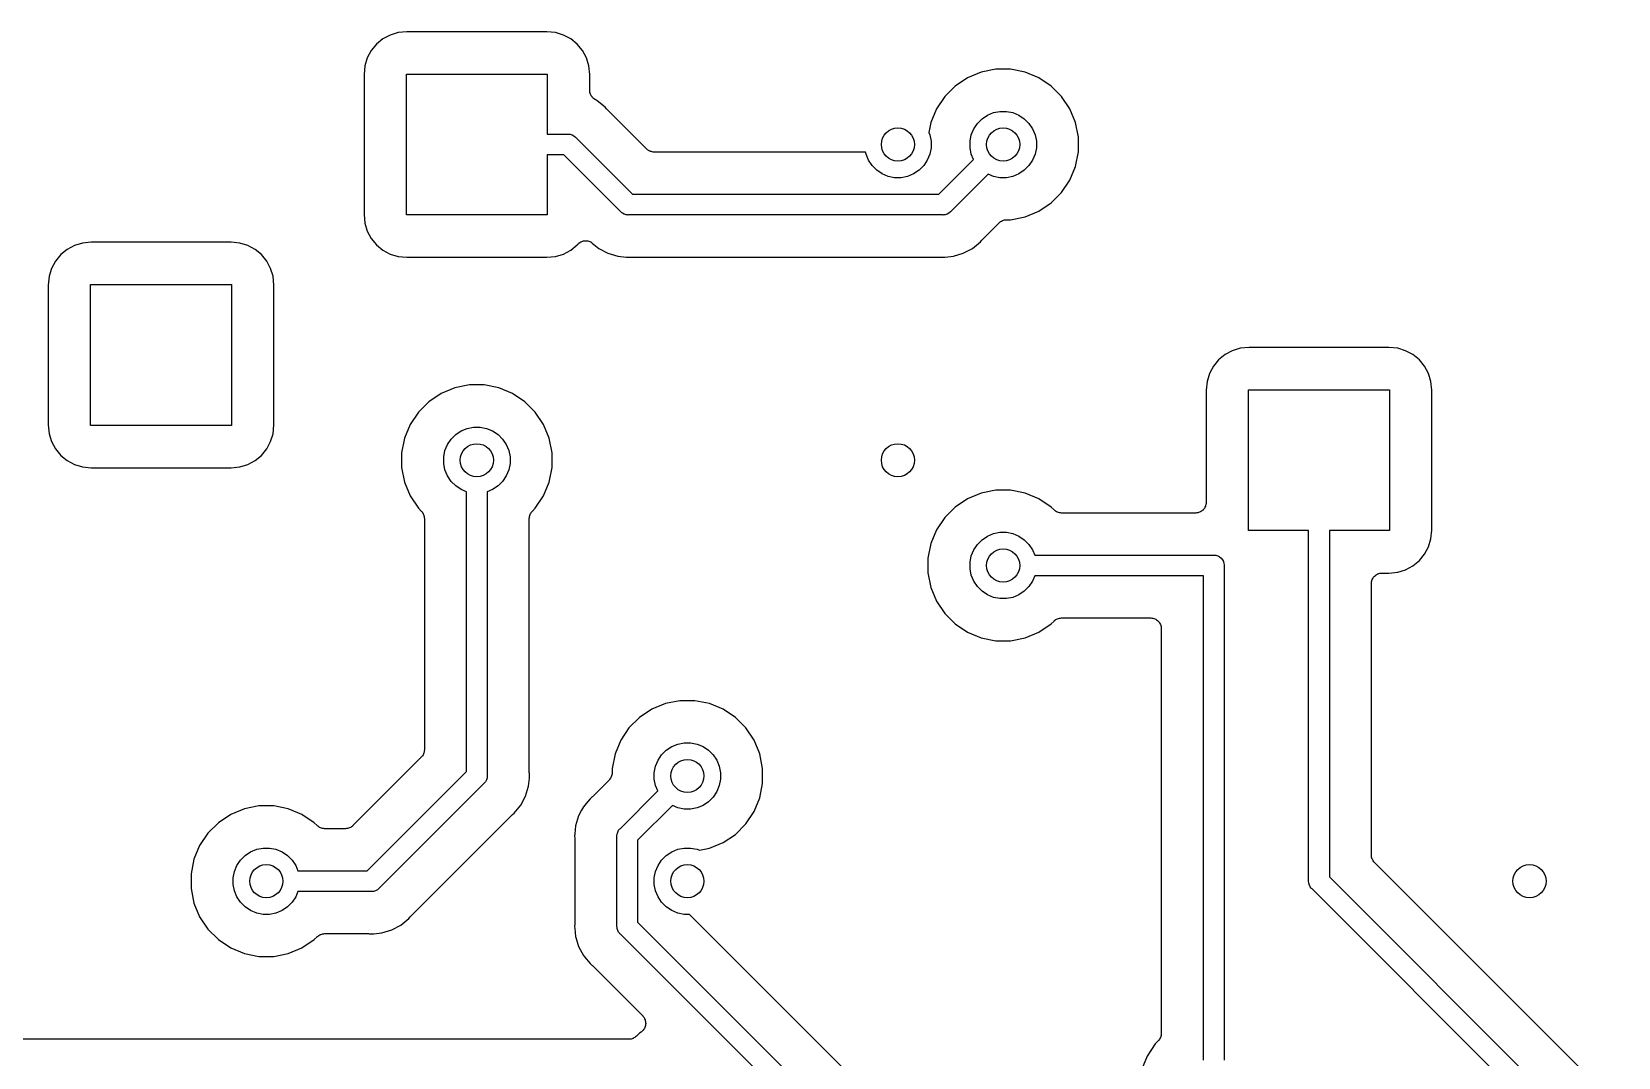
# Model space of a CAD drawing. Extents: x 4.65 to 8.55, y -5.31 to -3.29.
# Drawn here: x 5.039 to 5.792, y -4.134 to -3.646 of the extents above; entities that cross this region are included whole.
import ezdxf

# ---------------------------------------------------------------- set-up
doc = ezdxf.new("R2010")
doc.units = 0
doc.header["$MEASUREMENT"] = 0
doc.layers.add('BLACK', color=7, linetype='CONTINUOUS')

msp = doc.modelspace()

# ---------------------------------------------------------------- linework, layer by layer
at = {"layer": 'BLACK', "linetype": 'CONTINUOUS'}
for p, q in [((5.21261, -3.64682), (5.20884, -3.64797)), ((5.21678, -3.64641), (5.21261, -3.64682)), ((5.28322, -3.64641), (5.21678, -3.64641)), ((5.28739, -3.64682), (5.28322, -3.64641)), ((5.29116, -3.64797), (5.28739, -3.64682)), ((5.20232, -3.65232), (5.19983, -3.65537)), ((5.20537, -3.64983), (5.20232, -3.65232)), ((5.20884, -3.64797), (5.20537, -3.64983)), ((5.29463, -3.64983), (5.29116, -3.64797)), ((5.29768, -3.65232), (5.29463, -3.64983)), ((5.30017, -3.65537), (5.29768, -3.65232)), ((5.19797, -3.65884), (5.19682, -3.66261)), ((5.19983, -3.65537), (5.19797, -3.65884)), ((5.30203, -3.65884), (5.30017, -3.65537)), ((5.30318, -3.66261), (5.30203, -3.65884)), ((5.19682, -3.66261), (5.19641, -3.66678)), ((5.19641, -3.66678), (5.19641, -3.73322)), ((5.21654, -3.73346), (5.21654, -3.66654)), ((5.21654, -3.66654), (5.28346, -3.66654)), ((5.28346, -3.66654), (5.28346, -3.69508)), ((5.30359, -3.66678), (5.30318, -3.66261)), ((5.30359, -3.67424), (5.30359, -3.66678)), ((5.48307, -3.66832), (5.47721, -3.67223)), ((5.48957, -3.66563), (5.48307, -3.66832)), ((5.49648, -3.66425), (5.48957, -3.66563)), ((5.50352, -3.66425), (5.49648, -3.66425)), ((5.51043, -3.66563), (5.50352, -3.66425)), ((5.51693, -3.66832), (5.51043, -3.66563)), ((5.52279, -3.67223), (5.51693, -3.66832)), ((5.30361, -3.67446), (5.30359, -3.67424)), ((5.30361, -3.67468), (5.30361, -3.67446)), ((5.30365, -3.67494), (5.30361, -3.67468)), ((5.30368, -3.67521), (5.30365, -3.67494)), ((5.30374, -3.67542), (5.30368, -3.67521)), ((5.30379, -3.67564), (5.30374, -3.67542)), ((5.30389, -3.67589), (5.30379, -3.67564)), ((5.30396, -3.67614), (5.30389, -3.67589)), ((5.30407, -3.67634), (5.30396, -3.67614)), ((5.30415, -3.67655), (5.30407, -3.67634)), ((5.3043, -3.67677), (5.30415, -3.67655)), ((5.30442, -3.67701), (5.3043, -3.67677)), ((5.30456, -3.67718), (5.30442, -3.67701)), ((5.30468, -3.67736), (5.30456, -3.67718)), ((5.30487, -3.67755), (5.30468, -3.67736)), ((5.47223, -3.67721), (5.46832, -3.68307)), ((5.47721, -3.67223), (5.47223, -3.67721)), ((5.52777, -3.67721), (5.52279, -3.67223)), ((5.53168, -3.68307), (5.52777, -3.67721)), ((5.30504, -3.67776), (5.30487, -3.67755)), ((5.30521, -3.6779), (5.30504, -3.67776)), ((5.30536, -3.67806), (5.30521, -3.6779)), ((5.30558, -3.67821), (5.30536, -3.67806)), ((5.30579, -3.67838), (5.30558, -3.67821)), ((5.30598, -3.67849), (5.30579, -3.67838)), ((5.30617, -3.67862), (5.30598, -3.67849)), ((5.30623, -3.67865), (5.30617, -3.67862)), ((5.30722, -3.67918), (5.30623, -3.67865)), ((5.31101, -3.68229), (5.30722, -3.67918)), ((5.31164, -3.68305), (5.31101, -3.68229)), ((5.31179, -3.6832), (5.31164, -3.68305)), ((5.31192, -3.68337), (5.31179, -3.6832)), ((5.31197, -3.68342), (5.31192, -3.68337)), ((5.33071, -3.70216), (5.31197, -3.68342)), ((5.46832, -3.68307), (5.46563, -3.68957)), ((5.49254, -3.68604), (5.49541, -3.68486)), ((5.49541, -3.68486), (5.49845, -3.68425)), ((5.49845, -3.68425), (5.50155, -3.68425)), ((5.50155, -3.68425), (5.50459, -3.68486)), ((5.50459, -3.68486), (5.50746, -3.68604)), ((5.53437, -3.68957), (5.53168, -3.68307)), ((5.46563, -3.68957), (5.46469, -3.6943)), ((5.48486, -3.69541), (5.48604, -3.69254)), ((5.48604, -3.69254), (5.48777, -3.68996)), ((5.48777, -3.68996), (5.48996, -3.68777)), ((5.48996, -3.68777), (5.49254, -3.68604)), ((5.50746, -3.68604), (5.51004, -3.68777)), ((5.51004, -3.68777), (5.51223, -3.68996)), ((5.51223, -3.68996), (5.51396, -3.69254)), ((5.51396, -3.69254), (5.51514, -3.69541)), ((5.53575, -3.69648), (5.53437, -3.68957)), ((5.28346, -3.69508), (5.29307, -3.69508)), ((5.29307, -3.69508), (5.29331, -3.69505)), ((5.29331, -3.69505), (5.29355, -3.69508)), ((5.29355, -3.69508), (5.29355, -3.69508)), ((5.29355, -3.69508), (5.29427, -3.69515)), ((5.29427, -3.69515), (5.2952, -3.69543)), ((5.2952, -3.69543), (5.29605, -3.69589)), ((5.29605, -3.69589), (5.2968, -3.6965)), ((5.2968, -3.6965), (5.29696, -3.69669)), ((5.29696, -3.69669), (5.32389, -3.72362)), ((5.46469, -3.6943), (5.46514, -3.69541)), ((5.46514, -3.69541), (5.46575, -3.69845)), ((5.46575, -3.69845), (5.46575, -3.70155)), ((5.48425, -3.69845), (5.48486, -3.69541)), ((5.48425, -3.70155), (5.48425, -3.69845)), ((5.51514, -3.69541), (5.51575, -3.69845)), ((5.51575, -3.69845), (5.51575, -3.70155)), ((5.53575, -3.70352), (5.53575, -3.69648)), ((5.29127, -3.70492), (5.28346, -3.70492)), ((5.28346, -3.70492), (5.28346, -3.73346)), ((5.3182, -3.73185), (5.29127, -3.70492)), ((5.33107, -3.70245), (5.33071, -3.70216)), ((5.33142, -3.70275), (5.33107, -3.70245)), ((5.33144, -3.70276), (5.33142, -3.70275)), ((5.33146, -3.70278), (5.33144, -3.70276)), ((5.33187, -3.703), (5.33146, -3.70278)), ((5.33227, -3.70322), (5.33187, -3.703)), ((5.3323, -3.70323), (5.33227, -3.70322)), ((5.33232, -3.70324), (5.3323, -3.70323)), ((5.33276, -3.70337), (5.33232, -3.70324)), ((5.3332, -3.70351), (5.33276, -3.70337)), ((5.33323, -3.70352), (5.3332, -3.70351)), ((5.33326, -3.70352), (5.33323, -3.70352)), ((5.33371, -3.70357), (5.33326, -3.70352)), ((5.33417, -3.70362), (5.33371, -3.70357)), ((5.33423, -3.70362), (5.33417, -3.70362)), ((5.33424, -3.70362), (5.33423, -3.70362)), ((5.33423, -3.70362), (5.33423, -3.70362)), ((5.33423, -3.70362), (5.33423, -3.70362)), ((5.43466, -3.70362), (5.33424, -3.70362)), ((5.43486, -3.70459), (5.43466, -3.70362)), ((5.43604, -3.70746), (5.43486, -3.70459)), ((5.43777, -3.71004), (5.43604, -3.70746)), ((5.46396, -3.70746), (5.46223, -3.71004)), ((5.46514, -3.70459), (5.46396, -3.70746)), ((5.46575, -3.70155), (5.46514, -3.70459)), ((5.46942, -3.72362), (5.48591, -3.70713)), ((5.48486, -3.70459), (5.48425, -3.70155)), ((5.48591, -3.70713), (5.48486, -3.70459)), ((5.51396, -3.70746), (5.51223, -3.71004)), ((5.51514, -3.70459), (5.51396, -3.70746)), ((5.51575, -3.70155), (5.51514, -3.70459)), ((5.53437, -3.71043), (5.53575, -3.70352)), ((5.43996, -3.71223), (5.43777, -3.71004)), ((5.44254, -3.71396), (5.43996, -3.71223)), ((5.44541, -3.71514), (5.44254, -3.71396)), ((5.44845, -3.71575), (5.44541, -3.71514)), ((5.45459, -3.71514), (5.45155, -3.71575)), ((5.45746, -3.71396), (5.45459, -3.71514)), ((5.46004, -3.71223), (5.45746, -3.71396)), ((5.46223, -3.71004), (5.46004, -3.71223)), ((5.49287, -3.71409), (5.47511, -3.73185)), ((5.49541, -3.71514), (5.49287, -3.71409)), ((5.49845, -3.71575), (5.49541, -3.71514)), ((5.50459, -3.71514), (5.50155, -3.71575)), ((5.50746, -3.71396), (5.50459, -3.71514)), ((5.51004, -3.71223), (5.50746, -3.71396)), ((5.51223, -3.71004), (5.51004, -3.71223)), ((5.53168, -3.71693), (5.53437, -3.71043)), ((5.45155, -3.71575), (5.44845, -3.71575)), ((5.50155, -3.71575), (5.49845, -3.71575)), ((5.52777, -3.72279), (5.53168, -3.71693)), ((5.32389, -3.72362), (5.46942, -3.72362)), ((5.51693, -3.73168), (5.52279, -3.72777)), ((5.52279, -3.72777), (5.52777, -3.72279)), ((5.19641, -3.73322), (5.19682, -3.73739)), ((5.19682, -3.73739), (5.19797, -3.74116)), ((5.28346, -3.73346), (5.21654, -3.73346)), ((5.31835, -3.73204), (5.3182, -3.73185)), ((5.31854, -3.73219), (5.31835, -3.73204)), ((5.31881, -3.73241), (5.31854, -3.73219)), ((5.31854, -3.73219), (5.31854, -3.73219)), ((5.3191, -3.73265), (5.31881, -3.73241)), ((5.31996, -3.73311), (5.3191, -3.73265)), ((5.32089, -3.73339), (5.31996, -3.73311)), ((5.32161, -3.73346), (5.32089, -3.73339)), ((5.32185, -3.73349), (5.32161, -3.73346)), ((5.32161, -3.73346), (5.32161, -3.73346)), ((5.32209, -3.73346), (5.32185, -3.73349)), ((5.47122, -3.73346), (5.32209, -3.73346)), ((5.47146, -3.73349), (5.47122, -3.73346)), ((5.4717, -3.73346), (5.47146, -3.73349)), ((5.47242, -3.73339), (5.4717, -3.73346)), ((5.4717, -3.73346), (5.4717, -3.73346)), ((5.47335, -3.73311), (5.47242, -3.73339)), ((5.4742, -3.73265), (5.47335, -3.73311)), ((5.47495, -3.73204), (5.4742, -3.73265)), ((5.47511, -3.73185), (5.47495, -3.73204)), ((5.49012, -3.74513), (5.49803, -3.73721)), ((5.49803, -3.73721), (5.49804, -3.7372)), ((5.49804, -3.7372), (5.49808, -3.73716)), ((5.49804, -3.7372), (5.49804, -3.7372)), ((5.49804, -3.7372), (5.49804, -3.7372)), ((5.49808, -3.73716), (5.49844, -3.73687)), ((5.49844, -3.73687), (5.4988, -3.73658)), ((5.4988, -3.73658), (5.49882, -3.73657)), ((5.49882, -3.73657), (5.49884, -3.73655)), ((5.49884, -3.73655), (5.49926, -3.73634)), ((5.49926, -3.73634), (5.49966, -3.73613)), ((5.49966, -3.73613), (5.49969, -3.73612)), ((5.49969, -3.73612), (5.49971, -3.73611)), ((5.49971, -3.73611), (5.50015, -3.73598)), ((5.50015, -3.73598), (5.5006, -3.73584)), ((5.5006, -3.73584), (5.50062, -3.73584)), ((5.50062, -3.73584), (5.50065, -3.73583)), ((5.50065, -3.73583), (5.50111, -3.73579)), ((5.50111, -3.73579), (5.50157, -3.73575)), ((5.50157, -3.73575), (5.50352, -3.73575)), ((5.50352, -3.73575), (5.51043, -3.73437)), ((5.51043, -3.73437), (5.51693, -3.73168)), ((5.19797, -3.74116), (5.19983, -3.74463)), ((5.19983, -3.74463), (5.20232, -3.74768)), ((5.48983, -3.74544), (5.48998, -3.74529)), ((5.48998, -3.74529), (5.49012, -3.74513)), ((5.05232, -3.75232), (5.04983, -3.75537)), ((5.05537, -3.74983), (5.05232, -3.75232)), ((5.05884, -3.74797), (5.05537, -3.74983)), ((5.06261, -3.74682), (5.05884, -3.74797)), ((5.06678, -3.74641), (5.06261, -3.74682)), ((5.13322, -3.74641), (5.06678, -3.74641)), ((5.13739, -3.74682), (5.13322, -3.74641)), ((5.14116, -3.74797), (5.13739, -3.74682)), ((5.14463, -3.74983), (5.14116, -3.74797)), ((5.14768, -3.75232), (5.14463, -3.74983)), ((5.15017, -3.75537), (5.14768, -3.75232)), ((5.20232, -3.74768), (5.20537, -3.75017)), ((5.20537, -3.75017), (5.20884, -3.75203)), ((5.20884, -3.75203), (5.21261, -3.75318)), ((5.28739, -3.75318), (5.29116, -3.75203)), ((5.29116, -3.75203), (5.29463, -3.75017)), ((5.29463, -3.75017), (5.29768, -3.74768)), ((5.29768, -3.74768), (5.2978, -3.74752)), ((5.2978, -3.74752), (5.29783, -3.74749)), ((5.29783, -3.74749), (5.29785, -3.74746)), ((5.29783, -3.74749), (5.29783, -3.74749)), ((5.29783, -3.74749), (5.29783, -3.74749)), ((5.29785, -3.74746), (5.29819, -3.74714)), ((5.29819, -3.74714), (5.29852, -3.7468)), ((5.29852, -3.7468), (5.29854, -3.74679)), ((5.29854, -3.74679), (5.29855, -3.74678)), ((5.29855, -3.74678), (5.29894, -3.74653)), ((5.29894, -3.74653), (5.29934, -3.74627)), ((5.29934, -3.74627), (5.29935, -3.74626)), ((5.29935, -3.74626), (5.29937, -3.74625)), ((5.29937, -3.74625), (5.2998, -3.74608)), ((5.2998, -3.74608), (5.30024, -3.7459)), ((5.30024, -3.7459), (5.30026, -3.74589)), ((5.30026, -3.74589), (5.30027, -3.74589)), ((5.30027, -3.74589), (5.30073, -3.7458)), ((5.30073, -3.7458), (5.3012, -3.74571)), ((5.3012, -3.74571), (5.30121, -3.74571)), ((5.30121, -3.74571), (5.30123, -3.74571)), ((5.30123, -3.74571), (5.3017, -3.74571)), ((5.3017, -3.74571), (5.30217, -3.74571)), ((5.30217, -3.74571), (5.30219, -3.74572)), ((5.30219, -3.74572), (5.30221, -3.74572)), ((5.30221, -3.74572), (5.30266, -3.74581)), ((5.30266, -3.74581), (5.30313, -3.74591)), ((5.30313, -3.74591), (5.30315, -3.74591)), ((5.30315, -3.74591), (5.30316, -3.74592)), ((5.30316, -3.74592), (5.30359, -3.7461)), ((5.30359, -3.7461), (5.30403, -3.74628)), ((5.30403, -3.74628), (5.30405, -3.74629)), ((5.30405, -3.74629), (5.30406, -3.7463)), ((5.30406, -3.7463), (5.30445, -3.74656)), ((5.30445, -3.74656), (5.30484, -3.74682)), ((5.30484, -3.74682), (5.30794, -3.74936)), ((5.30794, -3.74936), (5.31227, -3.75168)), ((5.31227, -3.75168), (5.31697, -3.7531)), ((5.47634, -3.7531), (5.48104, -3.75168)), ((5.48104, -3.75168), (5.48537, -3.74936)), ((5.48537, -3.74936), (5.48916, -3.74625)), ((5.48916, -3.74625), (5.48979, -3.74549)), ((5.48979, -3.74549), (5.48983, -3.74544)), ((5.04797, -3.75884), (5.04682, -3.76261)), ((5.04983, -3.75537), (5.04797, -3.75884)), ((5.15203, -3.75884), (5.15017, -3.75537)), ((5.15318, -3.76261), (5.15203, -3.75884)), ((5.21261, -3.75318), (5.21678, -3.75359)), ((5.21678, -3.75359), (5.28322, -3.75359)), ((5.28322, -3.75359), (5.28739, -3.75318)), ((5.31697, -3.7531), (5.32087, -3.75349)), ((5.32087, -3.75349), (5.32087, -3.75349)), ((5.32087, -3.75349), (5.32185, -3.75359)), ((5.32185, -3.75359), (5.32283, -3.75349)), ((5.32283, -3.75349), (5.3229, -3.75348)), ((5.3229, -3.75348), (5.32311, -3.75349)), ((5.32311, -3.75349), (5.32332, -3.75346)), ((5.32332, -3.75346), (5.46999, -3.75346)), ((5.46999, -3.75346), (5.47006, -3.75347)), ((5.47006, -3.75347), (5.47027, -3.75349)), ((5.47027, -3.75349), (5.47048, -3.75349)), ((5.47048, -3.75349), (5.47146, -3.75359)), ((5.47146, -3.75359), (5.47244, -3.75349)), ((5.47244, -3.75349), (5.47634, -3.7531)), ((5.47244, -3.75349), (5.47244, -3.75349)), ((5.04682, -3.76261), (5.04641, -3.76678)), ((5.04641, -3.76678), (5.04641, -3.83322)), ((5.06654, -3.83346), (5.06654, -3.76654)), ((5.06654, -3.76654), (5.13346, -3.76654)), ((5.13346, -3.76654), (5.13346, -3.83346)), ((5.15359, -3.76678), (5.15318, -3.76261)), ((5.15359, -3.83322), (5.15359, -3.76678)), ((5.60884, -3.79797), (5.60537, -3.79983)), ((5.61261, -3.79682), (5.60884, -3.79797)), ((5.61678, -3.79641), (5.61261, -3.79682)), ((5.68322, -3.79641), (5.61678, -3.79641)), ((5.68739, -3.79682), (5.68322, -3.79641)), ((5.69116, -3.79797), (5.68739, -3.79682)), ((5.69463, -3.79983), (5.69116, -3.79797)), ((5.59983, -3.80537), (5.59797, -3.80884)), ((5.60232, -3.80232), (5.59983, -3.80537)), ((5.60537, -3.79983), (5.60232, -3.80232)), ((5.69768, -3.80232), (5.69463, -3.79983)), ((5.70017, -3.80537), (5.69768, -3.80232)), ((5.70203, -3.80884), (5.70017, -3.80537)), ((5.59682, -3.81261), (5.59641, -3.81678)), ((5.59797, -3.80884), (5.59682, -3.81261)), ((5.70318, -3.81261), (5.70203, -3.80884)), ((5.70359, -3.81678), (5.70318, -3.81261)), ((5.23307, -3.81832), (5.22721, -3.82223)), ((5.23957, -3.81563), (5.23307, -3.81832)), ((5.24648, -3.81425), (5.23957, -3.81563)), ((5.25352, -3.81425), (5.24648, -3.81425)), ((5.26043, -3.81563), (5.25352, -3.81425)), ((5.26693, -3.81832), (5.26043, -3.81563)), ((5.27279, -3.82223), (5.26693, -3.81832)), ((5.59641, -3.81678), (5.59641, -3.87008)), ((5.61654, -3.88346), (5.61654, -3.81654)), ((5.61654, -3.81654), (5.68346, -3.81654)), ((5.68346, -3.81654), (5.68346, -3.88346)), ((5.70359, -3.88322), (5.70359, -3.81678)), ((5.22223, -3.82721), (5.21832, -3.83307)), ((5.22721, -3.82223), (5.22223, -3.82721)), ((5.27777, -3.82721), (5.27279, -3.82223)), ((5.28168, -3.83307), (5.27777, -3.82721)), ((5.04641, -3.83322), (5.04682, -3.83739)), ((5.13346, -3.83346), (5.06654, -3.83346)), ((5.15318, -3.83739), (5.15359, -3.83322)), ((5.21832, -3.83307), (5.21563, -3.83957)), ((5.24254, -3.83604), (5.24541, -3.83486)), ((5.24541, -3.83486), (5.24845, -3.83425)), ((5.24845, -3.83425), (5.25155, -3.83425)), ((5.25155, -3.83425), (5.25459, -3.83486)), ((5.25459, -3.83486), (5.25746, -3.83604)), ((5.28437, -3.83957), (5.28168, -3.83307)), ((5.04682, -3.83739), (5.04797, -3.84116)), ((5.04797, -3.84116), (5.04983, -3.84463)), ((5.15017, -3.84463), (5.15203, -3.84116)), ((5.15203, -3.84116), (5.15318, -3.83739)), ((5.21563, -3.83957), (5.21425, -3.84648)), ((5.23486, -3.84541), (5.23604, -3.84254)), ((5.23604, -3.84254), (5.23777, -3.83996)), ((5.23777, -3.83996), (5.23996, -3.83777)), ((5.23996, -3.83777), (5.24254, -3.83604)), ((5.25746, -3.83604), (5.26004, -3.83777)), ((5.26004, -3.83777), (5.26223, -3.83996)), ((5.26223, -3.83996), (5.26396, -3.84254)), ((5.26396, -3.84254), (5.26514, -3.84541)), ((5.28575, -3.84648), (5.28437, -3.83957)), ((5.04983, -3.84463), (5.05232, -3.84768)), ((5.05232, -3.84768), (5.05537, -3.85017)), ((5.05537, -3.85017), (5.05884, -3.85203)), ((5.14116, -3.85203), (5.14463, -3.85017)), ((5.14463, -3.85017), (5.14768, -3.84768)), ((5.14768, -3.84768), (5.15017, -3.84463)), ((5.21425, -3.84648), (5.21425, -3.85352)), ((5.23425, -3.84845), (5.23486, -3.84541)), ((5.23425, -3.85155), (5.23425, -3.84845)), ((5.26514, -3.84541), (5.26575, -3.84845)), ((5.26575, -3.84845), (5.26575, -3.85155)), ((5.28575, -3.85352), (5.28575, -3.84648)), ((5.05884, -3.85203), (5.06261, -3.85318)), ((5.06261, -3.85318), (5.06678, -3.85359)), ((5.06678, -3.85359), (5.13322, -3.85359)), ((5.13322, -3.85359), (5.13739, -3.85318)), ((5.13739, -3.85318), (5.14116, -3.85203)), ((5.21425, -3.85352), (5.21563, -3.86043)), ((5.23486, -3.85459), (5.23425, -3.85155)), ((5.23604, -3.85746), (5.23486, -3.85459)), ((5.23777, -3.86004), (5.23604, -3.85746)), ((5.26396, -3.85746), (5.26223, -3.86004)), ((5.26514, -3.85459), (5.26396, -3.85746)), ((5.26575, -3.85155), (5.26514, -3.85459)), ((5.28437, -3.86043), (5.28575, -3.85352)), ((5.21563, -3.86043), (5.21832, -3.86693)), ((5.23996, -3.86223), (5.23777, -3.86004)), ((5.24254, -3.86396), (5.23996, -3.86223)), ((5.24508, -3.86501), (5.24254, -3.86396)), ((5.24508, -3.99796), (5.24508, -3.86501)), ((5.25746, -3.86396), (5.25492, -3.86501)), ((5.25492, -3.86501), (5.25492, -3.99976)), ((5.26004, -3.86223), (5.25746, -3.86396)), ((5.26223, -3.86004), (5.26004, -3.86223)), ((5.28168, -3.86693), (5.28437, -3.86043)), ((5.48957, -3.86563), (5.48307, -3.86832)), ((5.49648, -3.86425), (5.48957, -3.86563)), ((5.50352, -3.86425), (5.49648, -3.86425)), ((5.51043, -3.86563), (5.50352, -3.86425)), ((5.51693, -3.86832), (5.51043, -3.86563)), ((5.21832, -3.86693), (5.22223, -3.87279)), ((5.22223, -3.87279), (5.22361, -3.87417)), ((5.27639, -3.87417), (5.27777, -3.87279)), ((5.27777, -3.87279), (5.28168, -3.86693)), ((5.47721, -3.87223), (5.47223, -3.87721)), ((5.48307, -3.86832), (5.47721, -3.87223)), ((5.52279, -3.87223), (5.51693, -3.86832)), ((5.52417, -3.87361), (5.52279, -3.87223)), ((5.59524, -3.87326), (5.59494, -3.87363)), ((5.59554, -3.8729), (5.59524, -3.87326)), ((5.59555, -3.87289), (5.59554, -3.8729)), ((5.59556, -3.87287), (5.59555, -3.87289)), ((5.59578, -3.87246), (5.59556, -3.87287)), ((5.59601, -3.87205), (5.59578, -3.87246)), ((5.59602, -3.87203), (5.59601, -3.87205)), ((5.59616, -3.87157), (5.59602, -3.87202)), ((5.59602, -3.87202), (5.59602, -3.87203)), ((5.59631, -3.87112), (5.59616, -3.87157)), ((5.59636, -3.87062), (5.59631, -3.87108)), ((5.59631, -3.87108), (5.59631, -3.8711)), ((5.59631, -3.8711), (5.59631, -3.87112)), ((5.59641, -3.87015), (5.59636, -3.87062)), ((5.59641, -3.87008), (5.59641, -3.87011)), ((5.59641, -3.87011), (5.59641, -3.87011)), ((5.59641, -3.87011), (5.59641, -3.87011)), ((5.59641, -3.87011), (5.59641, -3.87015)), ((5.22361, -3.87417), (5.22363, -3.87418)), ((5.22363, -3.87418), (5.22363, -3.87418)), ((5.22363, -3.87418), (5.22363, -3.87418)), ((5.22363, -3.87418), (5.22366, -3.87422)), ((5.22366, -3.87422), (5.22395, -3.87458)), ((5.22395, -3.87458), (5.22424, -3.87494)), ((5.22424, -3.87494), (5.22426, -3.87496)), ((5.22426, -3.87496), (5.22427, -3.87498)), ((5.22427, -3.87498), (5.22448, -3.87539)), ((5.22448, -3.87539), (5.2247, -3.8758)), ((5.2247, -3.8758), (5.22471, -3.87582)), ((5.22471, -3.87582), (5.22472, -3.87585)), ((5.22472, -3.87585), (5.22485, -3.87629)), ((5.22485, -3.87629), (5.22498, -3.87673)), ((5.22498, -3.87673), (5.22499, -3.87676)), ((5.22499, -3.87676), (5.22499, -3.87679)), ((5.22499, -3.87679), (5.22503, -3.87724)), ((5.22503, -3.87724), (5.22508, -3.87771)), ((5.22508, -3.87771), (5.22508, -3.98761)), ((5.27492, -3.87764), (5.27497, -3.87718)), ((5.27492, -3.87769), (5.27492, -3.87764)), ((5.27492, -3.87771), (5.27492, -3.87769)), ((5.27492, -3.87769), (5.27492, -3.87769)), ((5.27492, -3.87769), (5.27492, -3.87769)), ((5.27492, -3.99853), (5.27492, -3.87771)), ((5.27497, -3.87718), (5.27502, -3.87672)), ((5.27502, -3.87672), (5.27503, -3.87669)), ((5.27503, -3.87667), (5.27517, -3.87622)), ((5.27503, -3.87669), (5.27503, -3.87667)), ((5.27517, -3.87622), (5.27531, -3.87578)), ((5.27531, -3.87578), (5.27532, -3.87576)), ((5.27532, -3.87576), (5.27533, -3.87574)), ((5.27533, -3.87574), (5.27555, -3.87533)), ((5.27555, -3.87533), (5.27577, -3.87492)), ((5.27577, -3.87492), (5.27578, -3.8749)), ((5.27578, -3.8749), (5.2758, -3.87488)), ((5.2758, -3.87488), (5.27609, -3.87453)), ((5.27609, -3.87453), (5.27639, -3.87417)), ((5.47223, -3.87721), (5.46832, -3.88307)), ((5.52453, -3.87391), (5.52417, -3.87361)), ((5.52488, -3.8742), (5.52453, -3.87391)), ((5.5249, -3.87422), (5.52488, -3.8742)), ((5.52492, -3.87423), (5.5249, -3.87422)), ((5.52533, -3.87445), (5.52492, -3.87423)), ((5.52574, -3.87467), (5.52533, -3.87445)), ((5.52576, -3.87468), (5.52574, -3.87467)), ((5.52578, -3.87469), (5.52576, -3.87468)), ((5.52622, -3.87483), (5.52578, -3.87469)), ((5.52667, -3.87497), (5.52622, -3.87483)), ((5.52669, -3.87497), (5.52667, -3.87497)), ((5.52672, -3.87498), (5.52669, -3.87497)), ((5.52717, -3.87503), (5.52672, -3.87498)), ((5.52764, -3.87508), (5.52717, -3.87503)), ((5.52769, -3.87508), (5.52764, -3.87508)), ((5.52771, -3.87508), (5.52769, -3.87508)), ((5.52769, -3.87508), (5.52769, -3.87508)), ((5.52769, -3.87508), (5.52769, -3.87508)), ((5.59141, -3.87508), (5.52771, -3.87508)), ((5.59188, -3.87503), (5.59141, -3.87508)), ((5.59235, -3.87499), (5.59188, -3.87503)), ((5.59237, -3.87499), (5.59235, -3.87499)), ((5.59239, -3.87498), (5.59237, -3.87499)), ((5.59284, -3.87485), (5.59239, -3.87498)), ((5.59329, -3.87471), (5.59284, -3.87485)), ((5.5933, -3.87471), (5.59329, -3.87471)), ((5.59332, -3.8747), (5.5933, -3.87471)), ((5.59374, -3.87448), (5.59332, -3.8747)), ((5.59415, -3.87426), (5.59374, -3.87448)), ((5.59417, -3.87425), (5.59415, -3.87426)), ((5.59418, -3.87424), (5.59417, -3.87425)), ((5.59455, -3.87395), (5.59418, -3.87424)), ((5.59491, -3.87365), (5.59455, -3.87395)), ((5.59492, -3.87364), (5.59491, -3.87365)), ((5.59494, -3.87363), (5.59492, -3.87364)), ((5.46832, -3.88307), (5.46563, -3.88957)), ((5.48777, -3.88996), (5.48996, -3.88777)), ((5.48996, -3.88777), (5.49254, -3.88604)), ((5.49254, -3.88604), (5.49541, -3.88486)), ((5.49541, -3.88486), (5.49845, -3.88425)), ((5.49845, -3.88425), (5.50155, -3.88425)), ((5.50155, -3.88425), (5.50459, -3.88486)), ((5.50459, -3.88486), (5.50746, -3.88604)), ((5.50746, -3.88604), (5.51004, -3.88777)), ((5.51004, -3.88777), (5.51223, -3.88996)), ((5.64508, -3.88346), (5.61654, -3.88346)), ((5.64508, -4.04976), (5.64508, -3.88346)), ((5.68346, -3.88346), (5.65492, -3.88346)), ((5.65492, -3.88346), (5.65492, -4.04796)), ((5.70203, -3.89116), (5.70318, -3.88739)), ((5.70318, -3.88739), (5.70359, -3.88322)), ((5.46563, -3.88957), (5.46425, -3.89648)), ((5.48425, -3.89845), (5.48486, -3.89541)), ((5.48486, -3.89541), (5.48604, -3.89254)), ((5.48604, -3.89254), (5.48777, -3.88996)), ((5.51223, -3.88996), (5.51396, -3.89254)), ((5.51396, -3.89254), (5.51501, -3.89508)), ((5.51501, -3.89508), (5.59976, -3.89508)), ((5.59976, -3.89508), (5.6, -3.89505)), ((5.6, -3.89505), (5.60024, -3.89508)), ((5.60024, -3.89508), (5.60024, -3.89508)), ((5.60024, -3.89508), (5.60096, -3.89515)), ((5.60096, -3.89515), (5.60189, -3.89543)), ((5.60189, -3.89543), (5.60257, -3.89579)), ((5.60257, -3.89579), (5.60275, -3.89589)), ((5.60275, -3.89589), (5.6035, -3.8965)), ((5.69768, -3.89768), (5.70017, -3.89463)), ((5.70017, -3.89463), (5.70203, -3.89116)), ((5.46425, -3.89648), (5.46425, -3.90352)), ((5.46425, -3.90352), (5.46563, -3.91043)), ((5.48425, -3.90155), (5.48425, -3.89845)), ((5.48486, -3.90459), (5.48425, -3.90155)), ((5.6035, -3.8965), (5.60411, -3.89725)), ((5.60411, -3.89725), (5.60457, -3.89811)), ((5.60457, -3.89811), (5.60485, -3.89904)), ((5.60485, -3.89904), (5.60491, -3.89966)), ((5.60491, -3.89966), (5.60495, -3.9)), ((5.60495, -3.9), (5.60492, -3.90024)), ((5.60492, -3.90024), (5.60492, -4.13499)), ((5.67945, -3.90363), (5.67992, -3.90359)), ((5.67992, -3.90359), (5.68322, -3.90359)), ((5.68322, -3.90359), (5.68739, -3.90318)), ((5.68739, -3.90318), (5.69116, -3.90203)), ((5.69116, -3.90203), (5.69463, -3.90017)), ((5.69463, -3.90017), (5.69768, -3.89768)), ((5.46563, -3.91043), (5.46832, -3.91693)), ((5.48604, -3.90746), (5.48486, -3.90459)), ((5.48777, -3.91004), (5.48604, -3.90746)), ((5.48996, -3.91223), (5.48777, -3.91004)), ((5.51223, -3.91004), (5.51004, -3.91223)), ((5.51396, -3.90746), (5.51223, -3.91004)), ((5.51501, -3.90492), (5.51396, -3.90746)), ((5.59508, -3.90492), (5.51501, -3.90492)), ((5.59508, -4.13499), (5.59508, -3.90492)), ((5.67492, -3.90852), (5.67497, -3.90805)), ((5.67492, -3.90855), (5.67492, -3.90852)), ((5.67492, -3.90859), (5.67492, -3.90855)), ((5.67492, -3.90855), (5.67492, -3.90855)), ((5.67492, -3.90855), (5.67492, -3.90855)), ((5.67492, -4.03761), (5.67492, -3.90859)), ((5.67497, -3.90805), (5.67502, -3.90758)), ((5.67502, -3.90758), (5.67503, -3.90756)), ((5.67503, -3.90755), (5.67517, -3.9071)), ((5.67503, -3.90756), (5.67503, -3.90755)), ((5.67517, -3.9071), (5.67531, -3.90665)), ((5.67531, -3.90665), (5.67532, -3.90663)), ((5.67532, -3.90663), (5.67533, -3.90662)), ((5.67533, -3.90662), (5.67555, -3.9062)), ((5.67555, -3.9062), (5.67578, -3.90579)), ((5.67578, -3.90579), (5.67579, -3.90578)), ((5.67579, -3.90578), (5.6758, -3.90576)), ((5.6758, -3.90576), (5.6761, -3.9054)), ((5.6761, -3.9054), (5.6764, -3.90504)), ((5.6764, -3.90504), (5.67641, -3.90503)), ((5.67641, -3.90503), (5.67642, -3.90501)), ((5.67642, -3.90501), (5.67679, -3.90472)), ((5.67679, -3.90472), (5.67715, -3.90442)), ((5.67715, -3.90442), (5.67717, -3.90441)), ((5.67717, -3.90441), (5.67718, -3.9044)), ((5.67718, -3.9044), (5.6776, -3.90418)), ((5.6776, -3.90418), (5.67802, -3.90396)), ((5.67802, -3.90396), (5.67803, -3.90396)), ((5.67803, -3.90396), (5.67805, -3.90395)), ((5.67805, -3.90395), (5.6785, -3.90382)), ((5.6785, -3.90382), (5.67895, -3.90368)), ((5.67895, -3.90368), (5.67897, -3.90368)), ((5.67897, -3.90368), (5.67898, -3.90367)), ((5.67898, -3.90367), (5.67945, -3.90363)), ((5.46832, -3.91693), (5.47223, -3.92279)), ((5.49254, -3.91396), (5.48996, -3.91223)), ((5.49541, -3.91514), (5.49254, -3.91396)), ((5.49845, -3.91575), (5.49541, -3.91514)), ((5.50155, -3.91575), (5.49845, -3.91575)), ((5.50459, -3.91514), (5.50155, -3.91575)), ((5.50746, -3.91396), (5.50459, -3.91514)), ((5.51004, -3.91223), (5.50746, -3.91396)), ((5.47223, -3.92279), (5.47721, -3.92777)), ((5.52422, -3.92634), (5.52458, -3.92605)), ((5.52458, -3.92605), (5.52494, -3.92576)), ((5.52494, -3.92576), (5.52496, -3.92574)), ((5.52496, -3.92574), (5.52498, -3.92573)), ((5.52498, -3.92573), (5.52539, -3.92552)), ((5.52539, -3.92552), (5.5258, -3.9253)), ((5.5258, -3.9253), (5.52582, -3.92529)), ((5.52582, -3.92529), (5.52585, -3.92528)), ((5.52585, -3.92528), (5.52629, -3.92515)), ((5.52629, -3.92515), (5.52673, -3.92502)), ((5.52673, -3.92502), (5.52676, -3.92501)), ((5.52676, -3.92501), (5.52679, -3.92501)), ((5.52679, -3.92501), (5.52724, -3.92497)), ((5.52724, -3.92497), (5.52771, -3.92492)), ((5.52771, -3.92492), (5.57008, -3.92492)), ((5.57008, -3.92492), (5.57011, -3.92492)), ((5.57011, -3.92492), (5.57011, -3.92492)), ((5.57011, -3.92492), (5.57011, -3.92492)), ((5.57011, -3.92492), (5.57015, -3.92492)), ((5.57015, -3.92492), (5.57062, -3.92497)), ((5.57062, -3.92497), (5.57108, -3.92502)), ((5.57108, -3.92502), (5.5711, -3.92503)), ((5.5711, -3.92503), (5.57112, -3.92503)), ((5.57112, -3.92503), (5.57157, -3.92517)), ((5.57157, -3.92517), (5.57202, -3.92531)), ((5.57202, -3.92531), (5.57203, -3.92532)), ((5.57203, -3.92532), (5.57205, -3.92533)), ((5.57205, -3.92533), (5.57246, -3.92555)), ((5.57246, -3.92555), (5.57287, -3.92578)), ((5.57287, -3.92578), (5.57289, -3.92579)), ((5.57289, -3.92579), (5.5729, -3.9258)), ((5.5729, -3.9258), (5.57326, -3.9261)), ((5.57326, -3.9261), (5.57363, -3.9264)), ((5.47721, -3.92777), (5.48307, -3.93168)), ((5.48307, -3.93168), (5.48957, -3.93437)), ((5.51043, -3.93437), (5.51693, -3.93168)), ((5.51693, -3.93168), (5.52279, -3.92777)), ((5.52279, -3.92777), (5.52417, -3.92639)), ((5.52417, -3.92639), (5.52418, -3.92637)), ((5.52418, -3.92637), (5.52422, -3.92634)), ((5.52418, -3.92637), (5.52418, -3.92637)), ((5.52418, -3.92637), (5.52418, -3.92637)), ((5.57363, -3.9264), (5.57364, -3.92641)), ((5.57364, -3.92641), (5.57365, -3.92642)), ((5.57365, -3.92642), (5.57395, -3.92679)), ((5.57395, -3.92679), (5.57424, -3.92715)), ((5.57424, -3.92715), (5.57425, -3.92717)), ((5.57425, -3.92717), (5.57426, -3.92718)), ((5.57426, -3.92718), (5.57448, -3.9276)), ((5.57448, -3.9276), (5.5747, -3.92802)), ((5.5747, -3.92802), (5.57471, -3.92803)), ((5.57471, -3.92803), (5.57471, -3.92805)), ((5.57471, -3.92805), (5.57485, -3.9285)), ((5.57485, -3.9285), (5.57498, -3.92895)), ((5.57498, -3.92895), (5.57499, -3.92897)), ((5.57499, -3.92897), (5.57499, -3.92898)), ((5.57499, -3.92898), (5.57503, -3.92945)), ((5.57503, -3.92945), (5.57508, -3.92992)), ((5.57508, -3.92992), (5.57508, -4.12229)), ((5.48957, -3.93437), (5.49648, -3.93575)), ((5.49648, -3.93575), (5.50352, -3.93575)), ((5.50352, -3.93575), (5.51043, -3.93437)), ((5.33307, -3.96832), (5.32721, -3.97223)), ((5.33957, -3.96563), (5.33307, -3.96832)), ((5.34648, -3.96425), (5.33957, -3.96563)), ((5.35352, -3.96425), (5.34648, -3.96425)), ((5.36043, -3.96563), (5.35352, -3.96425)), ((5.36693, -3.96832), (5.36043, -3.96563)), ((5.37279, -3.97223), (5.36693, -3.96832)), ((5.32223, -3.97721), (5.31832, -3.98307)), ((5.32721, -3.97223), (5.32223, -3.97721)), ((5.37777, -3.97721), (5.37279, -3.97223)), ((5.38168, -3.98307), (5.37777, -3.97721)), ((5.31832, -3.98307), (5.31563, -3.98957)), ((5.33996, -3.98777), (5.34254, -3.98604)), ((5.34254, -3.98604), (5.34541, -3.98486)), ((5.34541, -3.98486), (5.34845, -3.98425)), ((5.34845, -3.98425), (5.35155, -3.98425)), ((5.35155, -3.98425), (5.35459, -3.98486)), ((5.35459, -3.98486), (5.35746, -3.98604)), ((5.35746, -3.98604), (5.36004, -3.98777)), ((5.38437, -3.98957), (5.38168, -3.98307)), ((5.22361, -3.99114), (5.19114, -4.02361)), ((5.22391, -3.99078), (5.22361, -3.99114)), ((5.2242, -3.99043), (5.22391, -3.99078)), ((5.22422, -3.99041), (5.2242, -3.99043)), ((5.22423, -3.99039), (5.22422, -3.99041)), ((5.22445, -3.98998), (5.22423, -3.99039)), ((5.22467, -3.98958), (5.22445, -3.98998)), ((5.22468, -3.98955), (5.22467, -3.98958)), ((5.22469, -3.98953), (5.22468, -3.98955)), ((5.22483, -3.98909), (5.22469, -3.98953)), ((5.22497, -3.98865), (5.22483, -3.98909)), ((5.22498, -3.98859), (5.22497, -3.98862)), ((5.22497, -3.98862), (5.22497, -3.98865)), ((5.22503, -3.98814), (5.22498, -3.98859)), ((5.22508, -3.98768), (5.22503, -3.98814)), ((5.22508, -3.98761), (5.22508, -3.98762)), ((5.22508, -3.98762), (5.22508, -3.98762)), ((5.22508, -3.98762), (5.22508, -3.98762)), ((5.22508, -3.98762), (5.22508, -3.98768)), ((5.31563, -3.98957), (5.31425, -3.99648)), ((5.33486, -3.99541), (5.33604, -3.99254)), ((5.33604, -3.99254), (5.33777, -3.98996)), ((5.33777, -3.98996), (5.33996, -3.98777)), ((5.36004, -3.98777), (5.36223, -3.98996)), ((5.36223, -3.98996), (5.36396, -3.99254)), ((5.36396, -3.99254), (5.36514, -3.99541)), ((5.38575, -3.99648), (5.38437, -3.98957)), ((5.19796, -4.04508), (5.24508, -3.99796)), ((5.25485, -4.00096), (5.25457, -4.00189)), ((5.25492, -4.00024), (5.25485, -4.00096)), ((5.25492, -3.99976), (5.25495, -4)), ((5.25495, -4), (5.25492, -4.00024)), ((5.25492, -4.00024), (5.25492, -4.00024)), ((5.27456, -4.00489), (5.27495, -4.00098)), ((5.27494, -3.99874), (5.27492, -3.99853)), ((5.27494, -3.99895), (5.27494, -3.99874)), ((5.27495, -3.99902), (5.27494, -3.99895)), ((5.27504, -4), (5.27495, -3.99902)), ((5.27495, -4.00098), (5.27504, -4)), ((5.27495, -4.00098), (5.27495, -4.00098)), ((5.31338, -4.00126), (5.31308, -4.00161)), ((5.31339, -4.00123), (5.31338, -4.00126)), ((5.31341, -4.00121), (5.31339, -4.00123)), ((5.31363, -4.00081), (5.31341, -4.00121)), ((5.31385, -4.0004), (5.31363, -4.00081)), ((5.31386, -4.00038), (5.31385, -4.0004)), ((5.31387, -4.00035), (5.31386, -4.00038)), ((5.314, -3.99991), (5.31387, -4.00035)), ((5.31414, -3.99947), (5.314, -3.99991)), ((5.31415, -3.99945), (5.31414, -3.99947)), ((5.3142, -3.99896), (5.31415, -3.99942)), ((5.31415, -3.99942), (5.31415, -3.99945)), ((5.31425, -3.9985), (5.3142, -3.99896)), ((5.31425, -3.99648), (5.31425, -3.99843)), ((5.31425, -3.99843), (5.31425, -3.99845)), ((5.31425, -3.99845), (5.31425, -3.99845)), ((5.31425, -3.99845), (5.31425, -3.99845)), ((5.31425, -3.99845), (5.31425, -3.9985)), ((5.33425, -3.99845), (5.33486, -3.99541)), ((5.33425, -4.00155), (5.33425, -3.99845)), ((5.33486, -4.00459), (5.33425, -4.00155)), ((5.36514, -3.99541), (5.36575, -3.99845)), ((5.36575, -4.00155), (5.36514, -4.00459)), ((5.36575, -3.99845), (5.36575, -4.00155)), ((5.38575, -4.00352), (5.38575, -3.99648)), ((5.25331, -4.00365), (5.20365, -4.05331)), ((5.2535, -4.0035), (5.25331, -4.00365)), ((5.25365, -4.00331), (5.2535, -4.0035)), ((5.25411, -4.00275), (5.25365, -4.00331)), ((5.25365, -4.00331), (5.25365, -4.00331)), ((5.25412, -4.00273), (5.25411, -4.00275)), ((5.25457, -4.00189), (5.25412, -4.00273)), ((5.27314, -4.00958), (5.27456, -4.00489)), ((5.31279, -4.00197), (5.30487, -4.00988)), ((5.31308, -4.00161), (5.31279, -4.00197)), ((5.31815, -4.02489), (5.33591, -4.00713)), ((5.33591, -4.00713), (5.33486, -4.00459)), ((5.36396, -4.00746), (5.36223, -4.01004)), ((5.36514, -4.00459), (5.36396, -4.00746)), ((5.38437, -4.01043), (5.38575, -4.00352)), ((5.13957, -4.01563), (5.13307, -4.01832)), ((5.14648, -4.01425), (5.13957, -4.01563)), ((5.15352, -4.01425), (5.14648, -4.01425)), ((5.16043, -4.01563), (5.15352, -4.01425)), ((5.16693, -4.01832), (5.16043, -4.01563)), ((5.26771, -4.01771), (5.27082, -4.01391)), ((5.27082, -4.01391), (5.27314, -4.00958)), ((5.29977, -4.01625), (5.29832, -4.01896)), ((5.30064, -4.01463), (5.29977, -4.01625)), ((5.29977, -4.01625), (5.29977, -4.01625)), ((5.30189, -4.0131), (5.30064, -4.01463)), ((5.30375, -4.01084), (5.30189, -4.0131)), ((5.30189, -4.0131), (5.30189, -4.0131)), ((5.30451, -4.01021), (5.30375, -4.01084)), ((5.30466, -4.01006), (5.30451, -4.01021)), ((5.30482, -4.00993), (5.30466, -4.01006)), ((5.30487, -4.00988), (5.30482, -4.00993)), ((5.34287, -4.01409), (5.32638, -4.03058)), ((5.34541, -4.01514), (5.34287, -4.01409)), ((5.34845, -4.01575), (5.34541, -4.01514)), ((5.35155, -4.01575), (5.34845, -4.01575)), ((5.35459, -4.01514), (5.35155, -4.01575)), ((5.35746, -4.01396), (5.35459, -4.01514)), ((5.36004, -4.01223), (5.35746, -4.01396)), ((5.36223, -4.01004), (5.36004, -4.01223)), ((5.38168, -4.01693), (5.38437, -4.01043)), ((5.12721, -4.02223), (5.12223, -4.02721)), ((5.13307, -4.01832), (5.12721, -4.02223)), ((5.17279, -4.02223), (5.16693, -4.01832)), ((5.17417, -4.02361), (5.17279, -4.02223)), ((5.17453, -4.02391), (5.17417, -4.02361)), ((5.17488, -4.0242), (5.17453, -4.02391)), ((5.19073, -4.02395), (5.19037, -4.02424)), ((5.19109, -4.02366), (5.19073, -4.02395)), ((5.19113, -4.02363), (5.19109, -4.02366)), ((5.19114, -4.02361), (5.19113, -4.02363)), ((5.19113, -4.02363), (5.19113, -4.02363)), ((5.19113, -4.02363), (5.19113, -4.02363)), ((5.21866, -4.06658), (5.26658, -4.01866)), ((5.26658, -4.01866), (5.26663, -4.01861)), ((5.26663, -4.01861), (5.2668, -4.01848)), ((5.2668, -4.01848), (5.26695, -4.01833)), ((5.26695, -4.01833), (5.26771, -4.01771)), ((5.2969, -4.02366), (5.29651, -4.02756)), ((5.29832, -4.01896), (5.2969, -4.02366)), ((5.37279, -4.02777), (5.37777, -4.02279)), ((5.37777, -4.02279), (5.38168, -4.01693)), ((5.12223, -4.02721), (5.11832, -4.03307)), ((5.1749, -4.02422), (5.17488, -4.0242)), ((5.17492, -4.02423), (5.1749, -4.02422)), ((5.17533, -4.02445), (5.17492, -4.02423)), ((5.17574, -4.02467), (5.17533, -4.02445)), ((5.17576, -4.02468), (5.17574, -4.02467)), ((5.17578, -4.02469), (5.17576, -4.02468)), ((5.17622, -4.02483), (5.17578, -4.02469)), ((5.17667, -4.02497), (5.17622, -4.02483)), ((5.17669, -4.02497), (5.17667, -4.02497)), ((5.17672, -4.02498), (5.17669, -4.02497)), ((5.17717, -4.02503), (5.17672, -4.02498)), ((5.17764, -4.02508), (5.17717, -4.02503)), ((5.17769, -4.02508), (5.17764, -4.02508)), ((5.17771, -4.02508), (5.17769, -4.02508)), ((5.17769, -4.02508), (5.17769, -4.02508)), ((5.17769, -4.02508), (5.17769, -4.02508)), ((5.18761, -4.02508), (5.17771, -4.02508)), ((5.18807, -4.02503), (5.18761, -4.02508)), ((5.18853, -4.02499), (5.18807, -4.02503)), ((5.18855, -4.02499), (5.18853, -4.02499)), ((5.18858, -4.02498), (5.18855, -4.02499)), ((5.18902, -4.02485), (5.18858, -4.02498)), ((5.18946, -4.02472), (5.18902, -4.02485)), ((5.18949, -4.02471), (5.18946, -4.02472)), ((5.18951, -4.0247), (5.18949, -4.02471)), ((5.18992, -4.02448), (5.18951, -4.0247)), ((5.19033, -4.02427), (5.18992, -4.02448)), ((5.19035, -4.02426), (5.19033, -4.02427)), ((5.19037, -4.02424), (5.19035, -4.02426)), ((5.29651, -4.02756), (5.29641, -4.02854)), ((5.29641, -4.02854), (5.29651, -4.02952)), ((5.29651, -4.02756), (5.29651, -4.02756)), ((5.29651, -4.02952), (5.29652, -4.02959)), ((5.29652, -4.02959), (5.29651, -4.0298)), ((5.29651, -4.0298), (5.29654, -4.03001)), ((5.29654, -4.03001), (5.29654, -4.06999)), ((5.31651, -4.02854), (5.31654, -4.0283)), ((5.31654, -4.02878), (5.31651, -4.02854)), ((5.31654, -4.0283), (5.31661, -4.02758)), ((5.31654, -4.0283), (5.31654, -4.0283)), ((5.31654, -4.07122), (5.31654, -4.02878)), ((5.31661, -4.02758), (5.31689, -4.02665)), ((5.31689, -4.02665), (5.31734, -4.0258)), ((5.31734, -4.0258), (5.31796, -4.02505)), ((5.31796, -4.02505), (5.31815, -4.02489)), ((5.32638, -4.03058), (5.32638, -4.06942)), ((5.36043, -4.03437), (5.36693, -4.03168)), ((5.36693, -4.03168), (5.37279, -4.02777)), ((5.11832, -4.03307), (5.11563, -4.03957)), ((5.13777, -4.03996), (5.13996, -4.03777)), ((5.13996, -4.03777), (5.14254, -4.03604)), ((5.14254, -4.03604), (5.14541, -4.03486)), ((5.14541, -4.03486), (5.14845, -4.03425)), ((5.14845, -4.03425), (5.15155, -4.03425)), ((5.15155, -4.03425), (5.15459, -4.03486)), ((5.15459, -4.03486), (5.15746, -4.03604)), ((5.15746, -4.03604), (5.16004, -4.03777)), ((5.16004, -4.03777), (5.16223, -4.03996)), ((5.33777, -4.03996), (5.33996, -4.03777)), ((5.33996, -4.03777), (5.34254, -4.03604)), ((5.34254, -4.03604), (5.34541, -4.03486)), ((5.34541, -4.03486), (5.34845, -4.03425)), ((5.34845, -4.03425), (5.35155, -4.03425)), ((5.35155, -4.03425), (5.35459, -4.03486)), ((5.35459, -4.03486), (5.3557, -4.03531)), ((5.3557, -4.03531), (5.36043, -4.03437)), ((5.67497, -4.03807), (5.67492, -4.03761)), ((5.67501, -4.03853), (5.67497, -4.03807)), ((5.67501, -4.03855), (5.67501, -4.03853)), ((5.67502, -4.03858), (5.67501, -4.03855)), ((5.67515, -4.03902), (5.67502, -4.03858)), ((5.67528, -4.03946), (5.67515, -4.03902)), ((5.11563, -4.03957), (5.11425, -4.04648)), ((5.11425, -4.04648), (5.11425, -4.05352)), ((5.13425, -4.04845), (5.13486, -4.04541)), ((5.13486, -4.04541), (5.13604, -4.04254)), ((5.13604, -4.04254), (5.13777, -4.03996)), ((5.16223, -4.03996), (5.16396, -4.04254)), ((5.16396, -4.04254), (5.16501, -4.04508)), ((5.16501, -4.04508), (5.19796, -4.04508)), ((5.33425, -4.04845), (5.33486, -4.04541)), ((5.33486, -4.04541), (5.33604, -4.04254)), ((5.33604, -4.04254), (5.33777, -4.03996)), ((5.67529, -4.03949), (5.67528, -4.03946)), ((5.6753, -4.03951), (5.67529, -4.03949)), ((5.67552, -4.03992), (5.6753, -4.03951)), ((5.67573, -4.04033), (5.67552, -4.03992)), ((5.67574, -4.04035), (5.67573, -4.04033)), ((5.67576, -4.04037), (5.67574, -4.04035)), ((5.67605, -4.04073), (5.67576, -4.04037)), ((5.67634, -4.04109), (5.67605, -4.04073)), ((5.67637, -4.04113), (5.67634, -4.04109)), ((5.67639, -4.04114), (5.67637, -4.04113)), ((5.67637, -4.04113), (5.67637, -4.04113)), ((5.67637, -4.04113), (5.67637, -4.04113)), ((5.79513, -4.15988), (5.67639, -4.04114)), ((5.11425, -4.05352), (5.11563, -4.06043)), ((5.13425, -4.05155), (5.13425, -4.04845)), ((5.13486, -4.05459), (5.13425, -4.05155)), ((5.20275, -4.05411), (5.20189, -4.05457)), ((5.2035, -4.0535), (5.20275, -4.05411)), ((5.20365, -4.05331), (5.2035, -4.0535)), ((5.33425, -4.05155), (5.33425, -4.04845)), ((5.33486, -4.05459), (5.33425, -4.05155)), ((5.64506, -4.05), (5.64508, -4.04976)), ((5.64515, -4.05096), (5.64506, -4.05)), ((5.64543, -4.05189), (5.64515, -4.05096)), ((5.64589, -4.05275), (5.64543, -4.05189)), ((5.64635, -4.05331), (5.64589, -4.05275)), ((5.6465, -4.0535), (5.64635, -4.05331)), ((5.64669, -4.05365), (5.6465, -4.0535)), ((5.77362, -4.18058), (5.64669, -4.05365)), ((5.65492, -4.04796), (5.78185, -4.17489)), ((5.11563, -4.06043), (5.11832, -4.06693)), ((5.13604, -4.05746), (5.13486, -4.05459)), ((5.13777, -4.06004), (5.13604, -4.05746)), ((5.13996, -4.06223), (5.13777, -4.06004)), ((5.16223, -4.06004), (5.16004, -4.06223)), ((5.16396, -4.05746), (5.16223, -4.06004)), ((5.16501, -4.05492), (5.16396, -4.05746)), ((5.19976, -4.05492), (5.16501, -4.05492)), ((5.2, -4.05495), (5.19976, -4.05492)), ((5.20024, -4.05492), (5.2, -4.05495)), ((5.20096, -4.05485), (5.20024, -4.05492)), ((5.20024, -4.05492), (5.20024, -4.05492)), ((5.20189, -4.05457), (5.20096, -4.05485)), ((5.33604, -4.05746), (5.33486, -4.05459)), ((5.33777, -4.06004), (5.33604, -4.05746)), ((5.33996, -4.06223), (5.33777, -4.06004)), ((5.11832, -4.06693), (5.12223, -4.07279)), ((5.14254, -4.06396), (5.13996, -4.06223)), ((5.14541, -4.06514), (5.14254, -4.06396)), ((5.14845, -4.06575), (5.14541, -4.06514)), ((5.15155, -4.06575), (5.14845, -4.06575)), ((5.15459, -4.06514), (5.15155, -4.06575)), ((5.15746, -4.06396), (5.15459, -4.06514)), ((5.16004, -4.06223), (5.15746, -4.06396)), ((5.21391, -4.07082), (5.21771, -4.06771)), ((5.21771, -4.06771), (5.21833, -4.06695)), ((5.21833, -4.06695), (5.21838, -4.06689)), ((5.21838, -4.06689), (5.21853, -4.06675)), ((5.21853, -4.06675), (5.21866, -4.06658)), ((5.34254, -4.06396), (5.33996, -4.06223)), ((5.34541, -4.06514), (5.34254, -4.06396)), ((5.34845, -4.06575), (5.34541, -4.06514)), ((5.35099, -4.06575), (5.34845, -4.06575)), ((5.45886, -4.17361), (5.35099, -4.06575)), ((5.12223, -4.07279), (5.12721, -4.07777)), ((5.17279, -4.07777), (5.17417, -4.07639)), ((5.17417, -4.07639), (5.17418, -4.07637)), ((5.17418, -4.07637), (5.17422, -4.07634)), ((5.17418, -4.07637), (5.17418, -4.07637)), ((5.17418, -4.07637), (5.17418, -4.07637)), ((5.17422, -4.07634), (5.17458, -4.07605)), ((5.17458, -4.07605), (5.17494, -4.07576)), ((5.17494, -4.07576), (5.17496, -4.07574)), ((5.17496, -4.07574), (5.17498, -4.07573)), ((5.17498, -4.07573), (5.17539, -4.07552)), ((5.17539, -4.07552), (5.1758, -4.0753)), ((5.1758, -4.0753), (5.17582, -4.07529)), ((5.17582, -4.07529), (5.17585, -4.07528)), ((5.17585, -4.07528), (5.17629, -4.07515)), ((5.17629, -4.07515), (5.17673, -4.07502)), ((5.17673, -4.07502), (5.17676, -4.07501)), ((5.17676, -4.07501), (5.17679, -4.07501)), ((5.17679, -4.07501), (5.17724, -4.07497)), ((5.17724, -4.07497), (5.17771, -4.07492)), ((5.17771, -4.07492), (5.19853, -4.07492)), ((5.19853, -4.07492), (5.1986, -4.07492)), ((5.1986, -4.07492), (5.19881, -4.07495)), ((5.19881, -4.07495), (5.19902, -4.07495)), ((5.19902, -4.07495), (5.2, -4.07504)), ((5.2, -4.07504), (5.20098, -4.07495)), ((5.20098, -4.07495), (5.20099, -4.07494)), ((5.20099, -4.07494), (5.20489, -4.07456)), ((5.20489, -4.07456), (5.20958, -4.07314)), ((5.20958, -4.07314), (5.21391, -4.07082)), ((5.29651, -4.07048), (5.29641, -4.07146)), ((5.29641, -4.07146), (5.29651, -4.07244)), ((5.29653, -4.07006), (5.29651, -4.07027)), ((5.29651, -4.07027), (5.29651, -4.07048)), ((5.29651, -4.07244), (5.2969, -4.07634)), ((5.29654, -4.06999), (5.29653, -4.07006)), ((5.2969, -4.07634), (5.29718, -4.07729)), ((5.31651, -4.07146), (5.31654, -4.07122)), ((5.31654, -4.0717), (5.31651, -4.07146)), ((5.31657, -4.07202), (5.31654, -4.0717)), ((5.31661, -4.07242), (5.31657, -4.07202)), ((5.31689, -4.07335), (5.31661, -4.07242)), ((5.31734, -4.0742), (5.31689, -4.07335)), ((5.3178, -4.07476), (5.31734, -4.0742)), ((5.31796, -4.07495), (5.3178, -4.07476)), ((5.31815, -4.07511), (5.31796, -4.07495)), ((5.44635, -4.20331), (5.31815, -4.07511)), ((5.32638, -4.06942), (5.45204, -4.19508)), ((5.12721, -4.07777), (5.13307, -4.08168)), ((5.13307, -4.08168), (5.13957, -4.08437)), ((5.13957, -4.08437), (5.14648, -4.08575)), ((5.15352, -4.08575), (5.16043, -4.08437)), ((5.16043, -4.08437), (5.16693, -4.08168)), ((5.16693, -4.08168), (5.17279, -4.07777)), ((5.29718, -4.07729), (5.29718, -4.07729)), ((5.29718, -4.07729), (5.29832, -4.08104)), ((5.29832, -4.08104), (5.30064, -4.08537)), ((5.14648, -4.08575), (5.15352, -4.08575)), ((5.30064, -4.08537), (5.30116, -4.08601)), ((5.30116, -4.08601), (5.30116, -4.08601)), ((5.30116, -4.08601), (5.30375, -4.08916)), ((5.30375, -4.08916), (5.30451, -4.08979)), ((5.30451, -4.08979), (5.30456, -4.08983)), ((5.30456, -4.08983), (5.30471, -4.08998)), ((5.30471, -4.08998), (5.30487, -4.09012)), ((5.30487, -4.09012), (5.32876, -4.11401)), ((5.32876, -4.11401), (5.32879, -4.11404)), ((5.32879, -4.11404), (5.32879, -4.11404)), ((5.32879, -4.11404), (5.32879, -4.11404)), ((5.32879, -4.11404), (5.32881, -4.11406)), ((5.32881, -4.11406), (5.32911, -4.11443)), ((5.32911, -4.11443), (5.32941, -4.1148)), ((5.32801, -4.1217), (5.32721, -4.12223)), ((5.32838, -4.1214), (5.32801, -4.1217)), ((5.32874, -4.1211), (5.32838, -4.1214)), ((5.32875, -4.12109), (5.32874, -4.1211)), ((5.32876, -4.12108), (5.32875, -4.12109)), ((5.32907, -4.12071), (5.32876, -4.12108)), ((5.32936, -4.12035), (5.32907, -4.12071)), ((5.32937, -4.12034), (5.32936, -4.12035)), ((5.32938, -4.12033), (5.32937, -4.12034)), ((5.32961, -4.11991), (5.32938, -4.12033)), ((5.32941, -4.1148), (5.32941, -4.11481)), ((5.32941, -4.11481), (5.32942, -4.11482)), ((5.32942, -4.11482), (5.32964, -4.11524)), ((5.32983, -4.1195), (5.32961, -4.11991)), ((5.32964, -4.11524), (5.32986, -4.11566)), ((5.32984, -4.11948), (5.32983, -4.1195)), ((5.32998, -4.11902), (5.32984, -4.11947)), ((5.32984, -4.11947), (5.32984, -4.11948)), ((5.32986, -4.11566), (5.32986, -4.11567)), ((5.32986, -4.11567), (5.32987, -4.11569)), ((5.32987, -4.11569), (5.33, -4.11614)), ((5.33012, -4.11857), (5.32998, -4.11902)), ((5.33, -4.11614), (5.33014, -4.11659)), ((5.33013, -4.11855), (5.33012, -4.11857)), ((5.33018, -4.11807), (5.33013, -4.11854)), ((5.33013, -4.11854), (5.33013, -4.11855)), ((5.33014, -4.11659), (5.33014, -4.11661)), ((5.33014, -4.11661), (5.33014, -4.11662)), ((5.33014, -4.11662), (5.33018, -4.11709)), ((5.33018, -4.11709), (5.33023, -4.11757)), ((5.33023, -4.1176), (5.33018, -4.11807)), ((5.33023, -4.11757), (5.33023, -4.11758)), ((5.33023, -4.11758), (5.33023, -4.1176)), ((5.32229, -4.12508), (5.00147, -4.12508)), ((5.32275, -4.12503), (5.32229, -4.12508)), ((5.32321, -4.12499), (5.32275, -4.12503)), ((5.32324, -4.12499), (5.32321, -4.12499)), ((5.32327, -4.12498), (5.32324, -4.12499)), ((5.32371, -4.12485), (5.32327, -4.12498)), ((5.32415, -4.12472), (5.32371, -4.12485)), ((5.32418, -4.12471), (5.32415, -4.12472)), ((5.3242, -4.1247), (5.32418, -4.12471)), ((5.32461, -4.12448), (5.3242, -4.1247)), ((5.32502, -4.12427), (5.32461, -4.12448)), ((5.32504, -4.12426), (5.32502, -4.12427)), ((5.32506, -4.12424), (5.32504, -4.12426)), ((5.32542, -4.12395), (5.32506, -4.12424)), ((5.32578, -4.12366), (5.32542, -4.12395)), ((5.32582, -4.12363), (5.32578, -4.12366)), ((5.32583, -4.12361), (5.32582, -4.12363)), ((5.32582, -4.12363), (5.32582, -4.12363)), ((5.32582, -4.12363), (5.32582, -4.12363)), ((5.32721, -4.12223), (5.32583, -4.12361)), ((5.57223, -4.12721), (5.56832, -4.13307)), ((5.57361, -4.12583), (5.57223, -4.12721)), ((5.57391, -4.12547), (5.57361, -4.12583)), ((5.5742, -4.12512), (5.57391, -4.12547)), ((5.57422, -4.1251), (5.5742, -4.12512)), ((5.57423, -4.12508), (5.57422, -4.1251)), ((5.57445, -4.12467), (5.57423, -4.12508)), ((5.57467, -4.12426), (5.57445, -4.12467)), ((5.57468, -4.12424), (5.57467, -4.12426)), ((5.57469, -4.12422), (5.57468, -4.12424)), ((5.57483, -4.12377), (5.57469, -4.12422)), ((5.57497, -4.12333), (5.57483, -4.12377)), ((5.57498, -4.12328), (5.57497, -4.12331)), ((5.57497, -4.12331), (5.57497, -4.12333)), ((5.57503, -4.12282), (5.57498, -4.12328)), ((5.57508, -4.12236), (5.57503, -4.12282)), ((5.57508, -4.12229), (5.57508, -4.12231)), ((5.57508, -4.12231), (5.57508, -4.12231)), ((5.57508, -4.12231), (5.57508, -4.12231)), ((5.57508, -4.12231), (5.57508, -4.12236)), ((5.56832, -4.13307), (5.56563, -4.13957))]:
    msp.add_line(p, q, dxfattribs=at)
at = {"layer": 'BLACK'}
for centre in [(5.45, -3.7), (5.5, -3.7), (5.25, -3.85), (5.45, -3.85), (5.5, -3.9), (5.35, -4), (5.15, -4.05), (5.35, -4.05), (5.75, -4.05)]:
    msp.add_circle(centre, 0.00787, dxfattribs=at)

doc.saveas('drawing.dxf')
